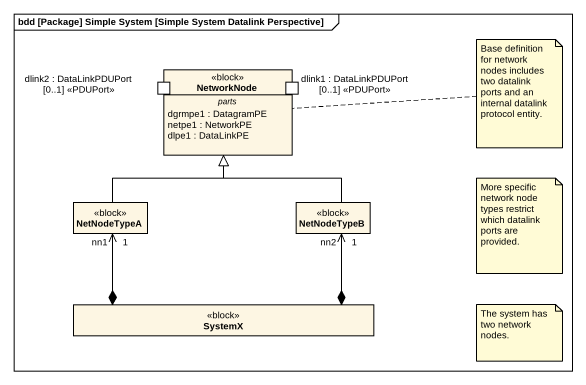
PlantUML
@startuml
mainframe bdd [Package] Simple System [Simple System Datalink Perspective]
hide circle
hide empty members
class NetworkNode <<block>> {
  -- parts --
  dgrmpe1 : DatagramPE
  netpe1 : NetworkPE
  dlpe1 : DataLinkPE
  -- ports --
  dlink1 : DataLinkPDUPort [0..1] <<PDUPort>>
  dlink2 : DataLinkPDUPort [0..1] <<PDUPort>>
}
class NetNodeTypeA <<block>>
class NetNodeTypeB <<block>>
class SystemX <<block>>
NetNodeTypeA -up-|> NetworkNode
NetNodeTypeB -up-|> NetworkNode
SystemX *-up-> "nn1\n1" NetNodeTypeA
SystemX *-up-> "nn2\n1" NetNodeTypeB
note right of NetworkNode : Base definition for network nodes includes two datalink ports and an internal datalink protocol entity.
note as N2
  More specific network node types restrict which datalink ports are provided.
end note
note as N3
  The system has two network nodes.
end note
@enduml
